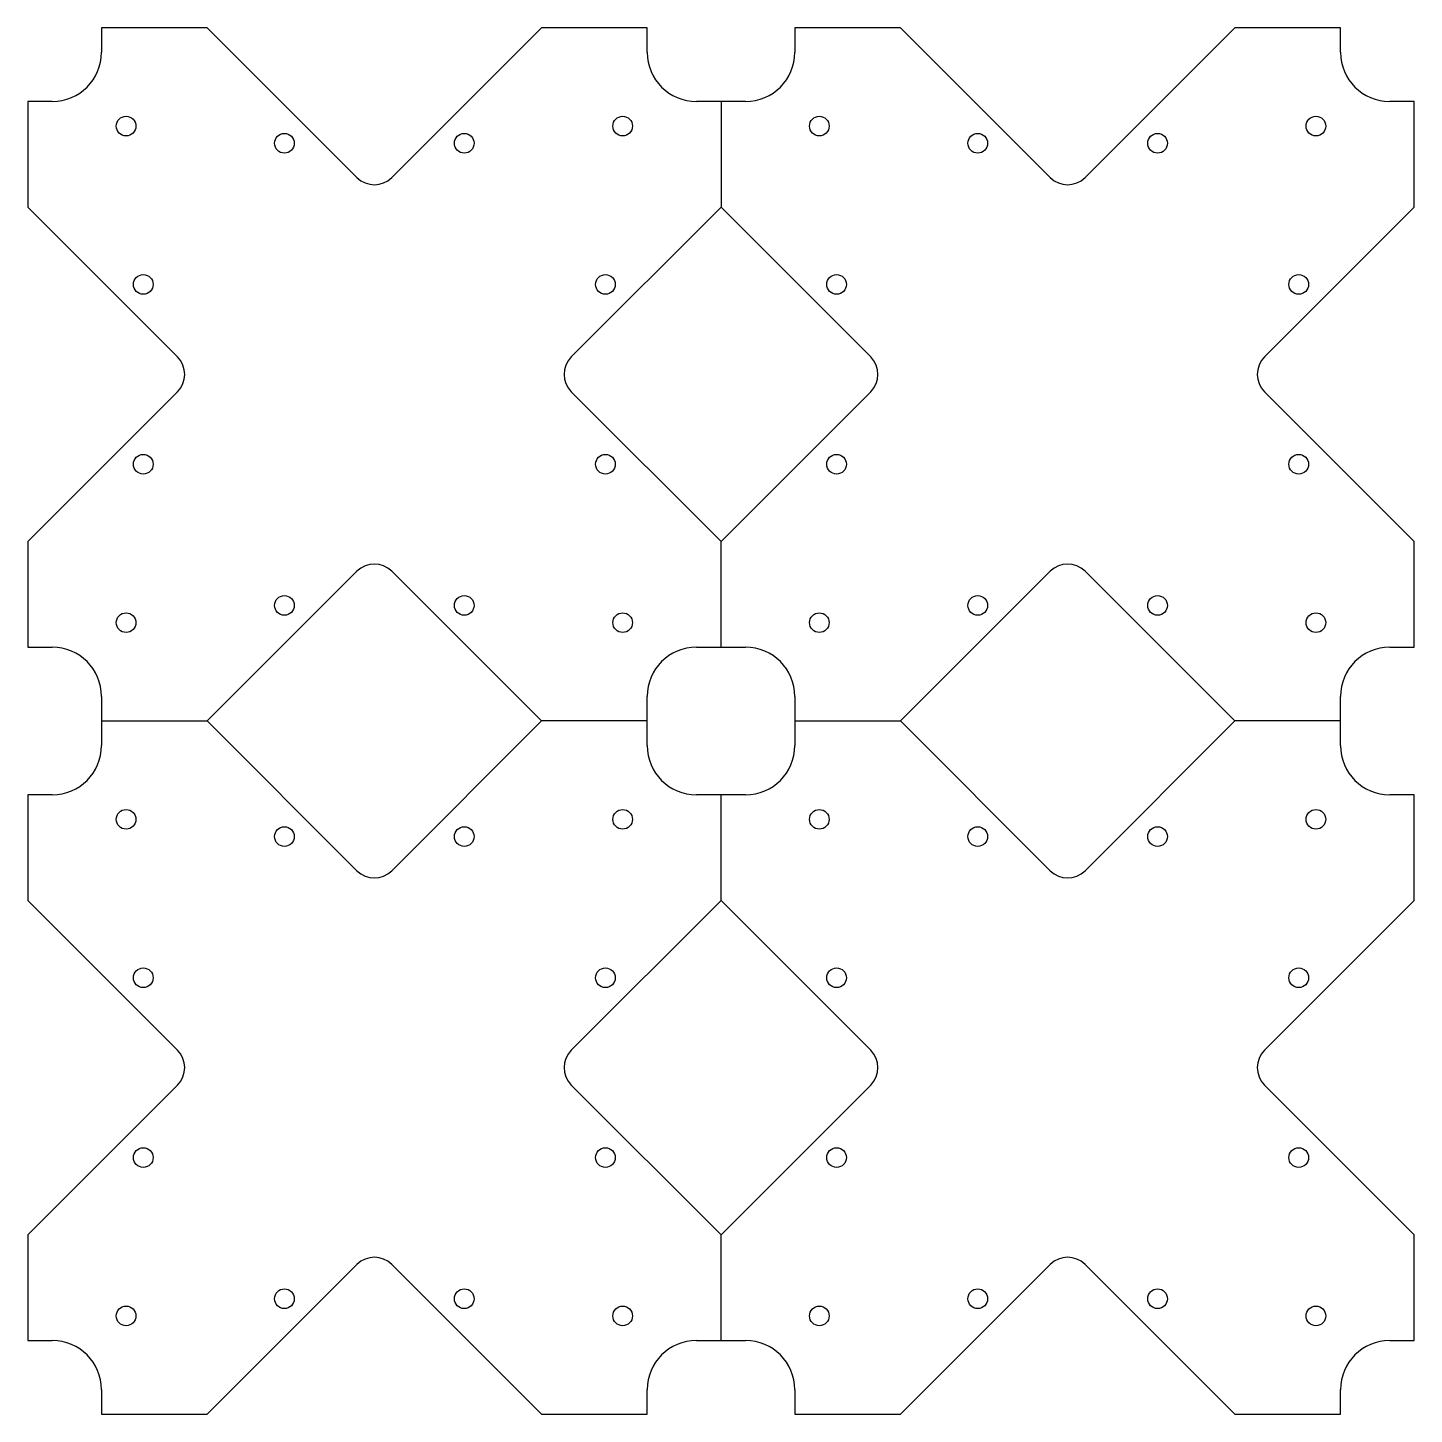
# Model space of a CAD drawing. Header units: millimetres. Extents: x -70 to 211, y -212 to 70.
import ezdxf

# ---------------------------------------------------------------- set-up
doc = ezdxf.new("R2010")
doc.units = ezdxf.units.MM
doc.layers.get('0').update_dxf_attribs({"lineweight": 25, "true_color": 0xffffff})

msp = doc.modelspace()

# ---------------------------------------------------------------- linework, layer by layer
for p, q in [((-55.5, 70.5), (-55.5, 65.5)), ((-34, 70.5), (-55.5, 70.5)), ((-3.54, 40.04), (-34, 70.5)), ((34, 70.5), (3.54, 40.04)), ((55.5, 70.5), (34, 70.5)), ((55.5, 65.5), (55.5, 70.5)), ((85.5, 70.5), (85.5, 65.5)), ((107, 70.5), (85.5, 70.5)), ((137.46, 40.04), (107, 70.5)), ((175, 70.5), (144.54, 40.04)), ((196.5, 70.5), (175, 70.5)), ((196.5, 65.5), (196.5, 70.5)), ((-65.5, 55.5), (-70.5, 55.5)), ((-70.5, 55.5), (-70.5, 34)), ((70.5, 55.5), (65.5, 55.5)), ((75.5, 55.5), (70.5, 55.5)), ((70.5, 55.5), (70.5, 34)), ((211.5, 55.5), (206.5, 55.5)), ((211.5, 34), (211.5, 55.5)), ((-70.5, 34), (-40.04, 3.54)), ((40.04, 3.54), (70.5, 34)), ((70.5, 34), (100.96, 3.54)), ((181.04, 3.54), (211.5, 34)), ((-40.04, -3.54), (-70.5, -34)), ((70.5, -34), (40.04, -3.54)), ((100.96, -3.54), (70.5, -34)), ((211.5, -34), (181.04, -3.54)), ((-70.5, -34), (-70.5, -55.5)), ((70.5, -55.5), (70.5, -34)), ((211.5, -55.5), (211.5, -34)), ((-34, -70.5), (-3.54, -40.04)), ((3.54, -40.04), (34, -70.5)), ((107, -70.5), (137.46, -40.04)), ((144.54, -40.04), (175, -70.5)), ((-70.5, -55.5), (-65.5, -55.5)), ((65.5, -55.5), (70.5, -55.5)), ((70.5, -55.5), (75.5, -55.5)), ((206.5, -55.5), (211.5, -55.5)), ((-55.5, -65.5), (-55.5, -70.5)), ((55.5, -70.5), (55.5, -65.5)), ((85.5, -65.5), (85.5, -70.5)), ((196.5, -70.5), (196.5, -65.5)), ((-55.5, -70.5), (-34, -70.5)), ((-55.5, -70.5), (-55.5, -75.5)), ((34, -70.5), (3.54, -100.96)), ((55.5, -70.5), (34, -70.5)), ((55.5, -75.5), (55.5, -70.5)), ((-3.54, -100.96), (-34, -70.5)), ((85.5, -70.5), (85.5, -75.5)), ((85.5, -70.5), (107, -70.5)), ((137.46, -100.96), (107, -70.5)), ((175, -70.5), (144.54, -100.96)), ((196.5, -70.5), (175, -70.5)), ((196.5, -75.5), (196.5, -70.5)), ((-65.5, -85.5), (-70.5, -85.5)), ((-70.5, -85.5), (-70.5, -107)), ((70.5, -85.5), (65.5, -85.5)), ((75.5, -85.5), (70.5, -85.5)), ((70.5, -107), (70.5, -85.5)), ((211.5, -85.5), (206.5, -85.5)), ((211.5, -107), (211.5, -85.5)), ((-70.5, -107), (-40.04, -137.46)), ((40.04, -137.46), (70.5, -107)), ((70.5, -107), (100.96, -137.46)), ((181.04, -137.46), (211.5, -107)), ((-40.04, -144.54), (-70.5, -175)), ((70.5, -175), (40.04, -144.54)), ((100.96, -144.54), (70.5, -175)), ((211.5, -175), (181.04, -144.54)), ((-70.5, -175), (-70.5, -196.5)), ((70.5, -196.5), (70.5, -175)), ((211.5, -196.5), (211.5, -175)), ((-34, -211.5), (-3.54, -181.04)), ((3.54, -181.04), (34, -211.5)), ((107, -211.5), (137.46, -181.04)), ((144.54, -181.04), (175, -211.5)), ((-70.5, -196.5), (-65.5, -196.5)), ((65.5, -196.5), (70.5, -196.5)), ((70.5, -196.5), (75.5, -196.5)), ((206.5, -196.5), (211.5, -196.5)), ((-55.5, -206.5), (-55.5, -211.5)), ((55.5, -211.5), (55.5, -206.5)), ((85.5, -206.5), (85.5, -211.5)), ((196.5, -211.5), (196.5, -206.5)), ((-55.5, -211.5), (-34, -211.5)), ((34, -211.5), (55.5, -211.5)), ((85.5, -211.5), (107, -211.5)), ((175, -211.5), (196.5, -211.5))]:
    msp.add_line(p, q)
for centre in [(-50.5, 50.5), (50.5, 50.5), (90.5, 50.5), (191.5, 50.5), (-18.28, 47), (18.28, 47), (122.72, 47), (159.28, 47), (-47, 18.28), (47, 18.28), (94, 18.28), (188, 18.28), (-47, -18.28), (47, -18.28), (94, -18.28), (188, -18.28), (-18.28, -47), (18.28, -47), (122.72, -47), (159.28, -47), (-50.5, -50.5), (50.5, -50.5), (90.5, -50.5), (191.5, -50.5), (-50.5, -90.5), (50.5, -90.5), (90.5, -90.5), (191.5, -90.5), (-18.28, -94), (18.28, -94), (122.72, -94), (159.28, -94), (-47, -122.72), (47, -122.72), (94, -122.72), (188, -122.72), (-47, -159.28), (47, -159.28), (94, -159.28), (188, -159.28), (-18.28, -188), (18.28, -188), (122.72, -188), (159.28, -188), (-50.5, -191.5), (50.5, -191.5), (90.5, -191.5), (191.5, -191.5)]:
    msp.add_circle(centre, 2)
for centre, radius, start, end in [((-65.5, 65.5), 10, 270, 360), ((65.5, 65.5), 10, 180, 270), ((75.5, 65.5), 10, 270, 360), ((206.5, 65.5), 10, 180, 270), ((0, 43.57), 5, 225, 315), ((141, 43.57), 5, 225, 315), ((-43.57, 0), 5, 315, 45), ((43.57, 0), 5, 135, 225), ((97.43, 0), 5, 315, 45), ((184.57, 0), 5, 135, 225), ((0, -43.57), 5, 45, 135), ((141, -43.57), 5, 45, 135), ((-65.5, -65.5), 10, 0, 90), ((65.5, -65.5), 10, 90, 180), ((75.5, -65.5), 10, 0, 90), ((206.5, -65.5), 10, 90, 180), ((-65.5, -75.5), 10, 270, 360), ((65.5, -75.5), 10, 180, 270), ((75.5, -75.5), 10, 270, 360), ((206.5, -75.5), 10, 180, 270), ((0, -97.43), 5, 225, 315), ((141, -97.43), 5, 225, 315), ((-43.57, -141), 5, 315, 45), ((43.57, -141), 5, 135, 225), ((97.43, -141), 5, 315, 45), ((184.57, -141), 5, 135, 225), ((0, -184.57), 5, 45, 135), ((141, -184.57), 5, 45, 135), ((-65.5, -206.5), 10, 0, 90), ((65.5, -206.5), 10, 90, 180), ((75.5, -206.5), 10, 0, 90), ((206.5, -206.5), 10, 90, 180)]:
    msp.add_arc(centre, radius, start, end)

doc.saveas('drawing.dxf')
